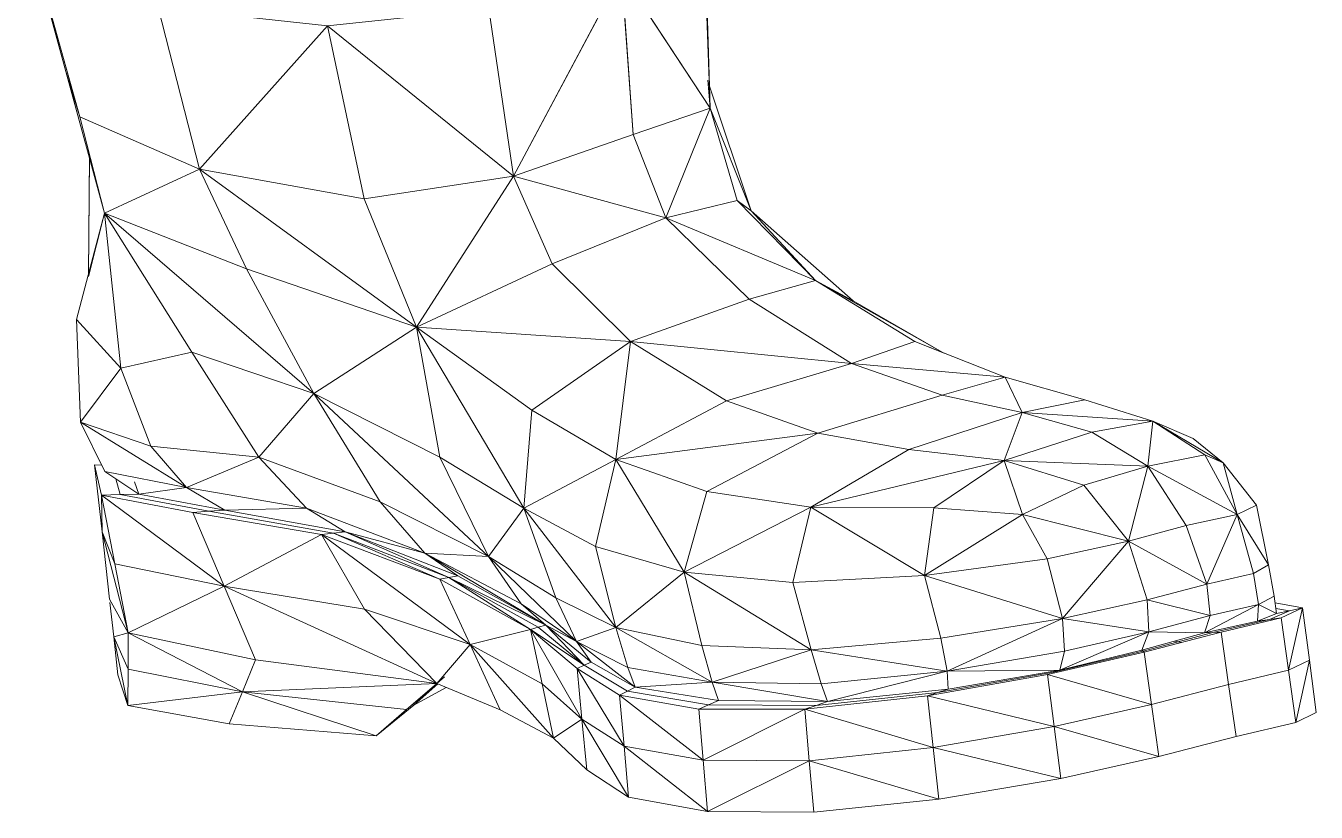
# Model space of a CAD drawing. Header units: centimetres. Extents: x -11896 to 2794, y -437 to 1921.
# Drawn here: x -11004.67 to -10980.66, y 406.64 to 421.27 of the extents above; entities that cross this region are included whole.
import ezdxf

# ---------------------------------------------------------------- set-up
doc = ezdxf.new("R2010")
doc.units = ezdxf.units.CM
doc.layers.add('A-GENM', color=7, linetype='Continuous', lineweight=9)

# ---------------------------------------------------------------- blocks, each defined once
blk = doc.blocks.new('EQ-01-002 - EQ-01-002_dwg_Group_9-1527182-Sección 2-1')
at = {"layer": 'A-GENM'}
for p, q in [((-10992.062, 423.689), (-10991.943, 419.739)), ((-10992.062, 423.689), (-10991.943, 419.739)), ((-11003.929, 420.42), (-11004.675, 423.161)), ((-11003.672, 419.576), (-11004.675, 423.161)), ((-10992.051, 422.969), (-10991.943, 419.739)), ((-11004.438, 422.332), (-11003.672, 419.576)), ((-10993.587, 422.252), (-10995.602, 418.477)), ((-10993.587, 422.252), (-10993.373, 419.248)), ((-10993.587, 422.252), (-10991.943, 419.739)), ((-10991.943, 419.739), (-10993.587, 422.252)), ((-11002.212, 421.612), (-11001.444, 418.603)), ((-10996.056, 421.586), (-10995.602, 418.477)), ((-10999.063, 421.273), (-11001.444, 418.603)), ((-10999.063, 421.273), (-10998.377, 418.053)), ((-10999.063, 421.273), (-10995.602, 418.477)), ((-11003.208, 417.787), (-11003.929, 420.42)), ((-11003.929, 420.42), (-11003.672, 419.576)), ((-11003.929, 420.42), (-11003.208, 417.787)), ((-10991.986, 420.259), (-10991.943, 419.739)), ((-10991.18, 417.831), (-10991.956, 420.171)), ((-10991.18, 417.831), (-10991.956, 420.171)), ((-10991.18, 417.831), (-10991.956, 420.171)), ((-10993.373, 419.248), (-10991.943, 419.739)), ((-10993.373, 419.248), (-10991.943, 419.739)), ((-10991.943, 419.739), (-10993.373, 419.248)), ((-10992.763, 417.699), (-10991.943, 419.739)), ((-10991.943, 419.739), (-10992.763, 417.699)), ((-10992.763, 417.699), (-10991.943, 419.739)), ((-10991.18, 417.831), (-10991.943, 419.739)), ((-10991.943, 419.739), (-10991.437, 418.02)), ((-10991.943, 419.739), (-10991.437, 418.02)), ((-11003.208, 417.787), (-11003.672, 419.576)), ((-11003.672, 419.576), (-11001.444, 418.603)), ((-10993.373, 419.248), (-10995.602, 418.477)), ((-10992.763, 417.699), (-10993.373, 419.248)), ((-10993.373, 419.248), (-10992.763, 417.699)), ((-11003.208, 417.787), (-11001.444, 418.603)), ((-10997.406, 415.662), (-11001.444, 418.603)), ((-11000.571, 416.749), (-11001.444, 418.603)), ((-10998.377, 418.053), (-11001.444, 418.603)), ((-11000.571, 416.749), (-11001.444, 418.603)), ((-10998.377, 418.053), (-10995.602, 418.477)), ((-10998.377, 418.053), (-10995.602, 418.477)), ((-10997.406, 415.662), (-10995.602, 418.477)), ((-10995.602, 418.477), (-10997.406, 415.662)), ((-10994.879, 416.846), (-10995.602, 418.477)), ((-10992.763, 417.699), (-10995.602, 418.477)), ((-10997.406, 415.662), (-10998.377, 418.053)), ((-10992.763, 417.699), (-10991.437, 418.02)), ((-10991.18, 417.831), (-10991.437, 418.02)), ((-10989.978, 416.535), (-10991.437, 418.02)), ((-10991.437, 418.02), (-10991.18, 417.831)), ((-10991.18, 417.831), (-10991.437, 418.02)), ((-10991.18, 417.831), (-10989.278, 416.155)), ((-10991.18, 417.831), (-10989.978, 416.535)), ((-11003.208, 417.787), (-11001.583, 415.202)), ((-11003.208, 417.787), (-11000.571, 416.749)), ((-11003.208, 417.787), (-10999.316, 414.433)), ((-11001.583, 415.202), (-11003.208, 417.787)), ((-11003.208, 417.787), (-11001.583, 415.202)), ((-10994.879, 416.846), (-10992.763, 417.699)), ((-10991.217, 416.186), (-10992.763, 417.699)), ((-10992.763, 417.699), (-10989.978, 416.535)), ((-10997.406, 415.662), (-10994.879, 416.846)), ((-10994.879, 416.846), (-10997.406, 415.662)), ((-10993.421, 415.4), (-10994.879, 416.846)), ((-10997.406, 415.662), (-11000.571, 416.749)), ((-11000.571, 416.749), (-10999.316, 414.433)), ((-10997.406, 415.662), (-11000.571, 416.749)), ((-10997.406, 415.662), (-11000.571, 416.749)), ((-10991.217, 416.186), (-10989.978, 416.535)), ((-10987.622, 415.199), (-10989.978, 416.535)), ((-10989.278, 416.155), (-10989.978, 416.535)), ((-10988.129, 415.401), (-10989.978, 416.535)), ((-10989.278, 416.155), (-10989.978, 416.535)), ((-10989.978, 416.535), (-10987.622, 415.199)), ((-10993.421, 415.4), (-10991.217, 416.186)), ((-10989.311, 414.991), (-10991.217, 416.186)), ((-10987.62, 415.199), (-10989.278, 416.155)), ((-10987.62, 415.199), (-10989.278, 416.155)), ((-10987.62, 415.199), (-10989.278, 416.155)), ((-10997.406, 415.662), (-10999.316, 414.433)), ((-10996.969, 413.247), (-10997.406, 415.662)), ((-10995.405, 412.295), (-10997.406, 415.662)), ((-10997.406, 415.662), (-10995.261, 414.122)), ((-10997.406, 415.662), (-10993.421, 415.4)), ((-11001.583, 415.202), (-11000.341, 413.245)), ((-10999.316, 414.433), (-11001.583, 415.202)), ((-11001.583, 415.202), (-11000.341, 413.245)), ((-10995.261, 414.122), (-10993.421, 415.4)), ((-10993.696, 413.201), (-10993.421, 415.4)), ((-10991.637, 414.297), (-10993.421, 415.4)), ((-10989.311, 414.991), (-10993.421, 415.4)), ((-10991.637, 414.297), (-10993.421, 415.4)), ((-10993.421, 415.4), (-10989.311, 414.991)), ((-10989.311, 414.991), (-10993.421, 415.4)), ((-10989.311, 414.991), (-10988.129, 415.401)), ((-10987.586, 415.179), (-10988.129, 415.401)), ((-10986.45, 414.733), (-10988.129, 415.401)), ((-10986.45, 414.733), (-10988.129, 415.401)), ((-10991.637, 414.297), (-10989.311, 414.991)), ((-10989.311, 414.991), (-10987.623, 414.397)), ((-10989.311, 414.991), (-10986.45, 414.733)), ((-10987.623, 414.397), (-10986.45, 414.733)), ((-10986.45, 414.733), (-10984.967, 414.311)), ((-10986.137, 414.078), (-10986.45, 414.733)), ((-10984.967, 414.311), (-10986.45, 414.733)), ((-10999.316, 414.433), (-11000.341, 413.245)), ((-11000.341, 413.245), (-10999.316, 414.433)), ((-10996.064, 411.399), (-10999.316, 414.433)), ((-10996.969, 413.247), (-10999.316, 414.433)), ((-10999.316, 414.433), (-10998.078, 412.417)), ((-10999.316, 414.433), (-10996.969, 413.247)), ((-10993.696, 413.201), (-10991.637, 414.297)), ((-10991.637, 414.297), (-10993.696, 413.201)), ((-10991.637, 414.297), (-10989.938, 413.695)), ((-10989.938, 413.695), (-10991.637, 414.297)), ((-10989.938, 413.695), (-10987.623, 414.397)), ((-10987.623, 414.397), (-10986.137, 414.078)), ((-10986.137, 414.078), (-10984.967, 414.311)), ((-10995.405, 412.295), (-10995.261, 414.122)), ((-10995.261, 414.122), (-10993.696, 413.201)), ((-10988.242, 413.391), (-10986.137, 414.078)), ((-10988.242, 413.391), (-10986.137, 414.078)), ((-10993.696, 413.201), (-10989.938, 413.695)), ((-10989.938, 413.695), (-10992.003, 412.606)), ((-10989.938, 413.695), (-10988.242, 413.391)), ((-10989.938, 413.695), (-10988.242, 413.391)), ((-10998.078, 412.417), (-11000.341, 413.245)), ((-10996.064, 411.399), (-10996.969, 413.247)), ((-10996.969, 413.247), (-10995.405, 412.295)), ((-10988.242, 413.391), (-10990.069, 412.315)), ((-10990.069, 412.315), (-10988.242, 413.391)), ((-10995.405, 412.295), (-10993.696, 413.201)), ((-10993.696, 413.201), (-10994.074, 411.581)), ((-10994.074, 411.581), (-10993.696, 413.201)), ((-10993.696, 413.201), (-10992.003, 412.606)), ((-10993.696, 413.201), (-10992.425, 411.107)), ((-10993.696, 413.201), (-10992.003, 412.606)), ((-10992.003, 412.606), (-10992.425, 411.107)), ((-10992.003, 412.606), (-10990.069, 412.315)), ((-10996.064, 411.399), (-10998.078, 412.417)), ((-10996.064, 411.399), (-10995.405, 412.295)), ((-10995.405, 412.295), (-10994.81, 410.625)), ((-10995.405, 412.295), (-10994.074, 411.581)), ((-10995.405, 412.295), (-10993.693, 410.079)), ((-10990.069, 412.315), (-10992.425, 411.107)), ((-10990.069, 412.315), (-10990.402, 410.915)), ((-10990.069, 412.315), (-10990.402, 410.915)), ((-10994.074, 411.581), (-10993.693, 410.079)), ((-10994.074, 411.581), (-10992.425, 411.107)), ((-10992.425, 411.107), (-10994.074, 411.581)), ((-10996.064, 411.399), (-10994.81, 410.625)), ((-10993.693, 410.079), (-10992.425, 411.107)), ((-10992.425, 411.107), (-10993.693, 410.079)), ((-10990.402, 410.915), (-10992.425, 411.107)), ((-10992.425, 411.107), (-10990.063, 409.662)), ((-10992.425, 411.107), (-10992.095, 409.743)), ((-10992.425, 411.107), (-10990.402, 410.915)), ((-10990.402, 410.915), (-10990.063, 409.662)), ((-10990.402, 410.915), (-10990.063, 409.662)), ((-10994.81, 410.625), (-10993.693, 410.079)), ((-10993.693, 410.079), (-10994.81, 410.625)), ((-10993.693, 410.079), (-10992.095, 409.743)), ((-10990.063, 409.662), (-10992.095, 409.743)), ((-10990.063, 409.662), (-10992.095, 409.743)), ((-10990.063, 409.662), (-10992.095, 409.743))]:
    blk.add_line(p, q, dxfattribs=at)
at = {"layer": 'A-GENM', "color": 49, "true_color": 0x4c4226}
for p, q in [((-11003.51, 416.649), (-11003.488, 418.851)), ((-11003.51, 416.649), (-11003.488, 418.81)), ((-11003.488, 418.81), (-11003.51, 416.649)), ((-11003.732, 415.807), (-11003.208, 417.787)), ((-11003.208, 417.787), (-11003.732, 415.807)), ((-11003.208, 417.787), (-11003.51, 416.608)), ((-11001.583, 415.202), (-11003.208, 417.787)), ((-11002.904, 414.901), (-11003.208, 417.787)), ((-11003.655, 413.895), (-11003.732, 415.807)), ((-11002.904, 414.901), (-11003.732, 415.807)), ((-11003.655, 413.895), (-11003.732, 415.807)), ((-11001.583, 415.202), (-11002.904, 414.901)), ((-11000.341, 413.245), (-11001.583, 415.202)), ((-11003.655, 413.895), (-11002.904, 414.901)), ((-11002.347, 413.449), (-11002.904, 414.901)), ((-11002.347, 413.449), (-11002.904, 414.901)), ((-10986.137, 414.078), (-10984.967, 414.311)), ((-10983.704, 413.915), (-10984.967, 414.311)), ((-10988.242, 413.391), (-10986.137, 414.078)), ((-10986.47, 413.181), (-10986.137, 414.078)), ((-10984.839, 413.71), (-10986.137, 414.078)), ((-10986.137, 414.078), (-10983.704, 413.915)), ((-11003.207, 412.978), (-11003.655, 413.895)), ((-11003.655, 413.895), (-11001.686, 412.682)), ((-11003.655, 413.895), (-11002.347, 413.449)), ((-11003.655, 413.895), (-11002.347, 413.449)), ((-11002.347, 413.449), (-11003.655, 413.895)), ((-10984.839, 413.71), (-10983.704, 413.915)), ((-10983.797, 413.08), (-10983.704, 413.915)), ((-10982.953, 413.596), (-10983.704, 413.915)), ((-10982.394, 413.143), (-10983.704, 413.915)), ((-10982.735, 413.288), (-10983.704, 413.915)), ((-10982.953, 413.596), (-10983.704, 413.915)), ((-10982.953, 413.596), (-10983.704, 413.915)), ((-10986.47, 413.181), (-10984.839, 413.71)), ((-10983.797, 413.08), (-10984.839, 413.71)), ((-10982.394, 413.143), (-10982.953, 413.596)), ((-11001.686, 412.682), (-11002.347, 413.449)), ((-11002.347, 413.449), (-11000.341, 413.245)), ((-11002.347, 413.449), (-11001.686, 412.682)), ((-11001.686, 412.682), (-11002.347, 413.449)), ((-11001.686, 412.682), (-11000.341, 413.245)), ((-11000.341, 413.245), (-10998.078, 412.417)), ((-11000.341, 413.245), (-10999.449, 412.298)), ((-10990.069, 412.315), (-10988.242, 413.391)), ((-10986.47, 413.181), (-10988.242, 413.391)), ((-10986.47, 413.181), (-10988.242, 413.391)), ((-10988.242, 413.391), (-10986.47, 413.181)), ((-10983.797, 413.08), (-10982.735, 413.288)), ((-10982.394, 413.143), (-10982.735, 413.288)), ((-10982.135, 412.176), (-10982.735, 413.288)), ((-11003.395, 413.104), (-11003.256, 411.855)), ((-11003.266, 413.099), (-11003.395, 413.104)), ((-11003.395, 413.104), (-11003.269, 412.538)), ((-11003.395, 413.104), (-11003.256, 411.855)), ((-10986.47, 413.181), (-10990.069, 412.315)), ((-10986.47, 413.181), (-10987.78, 412.301)), ((-10986.47, 413.181), (-10984.985, 412.725)), ((-10986.47, 413.181), (-10986.129, 412.178)), ((-10986.47, 413.181), (-10983.797, 413.08)), ((-10984.985, 412.725), (-10983.797, 413.08)), ((-10984.985, 412.725), (-10983.797, 413.08)), ((-10983.797, 413.08), (-10984.153, 411.68)), ((-10983.797, 413.08), (-10982.135, 412.176)), ((-10983.797, 413.08), (-10983.083, 411.974)), ((-10981.775, 412.35), (-10982.394, 413.143)), ((-10982.394, 413.143), (-10982.135, 412.176)), ((-10982.135, 412.176), (-10982.394, 413.143)), ((-11003.207, 412.978), (-11002.573, 412.559)), ((-11003.207, 412.978), (-11001.686, 412.682)), ((-11002.573, 412.559), (-11003.207, 412.978)), ((-11003.002, 412.843), (-11002.921, 412.548)), ((-11002.573, 412.559), (-11002.65, 412.788)), ((-11003.269, 412.538), (-11002.921, 412.548)), ((-11003.269, 412.538), (-11000.984, 410.846)), ((-11003.269, 412.538), (-11003.019, 411.258)), ((-11003.269, 412.538), (-11001.565, 412.217)), ((-11003.269, 412.538), (-11003.256, 411.855)), ((-11003.269, 412.538), (-11000.984, 410.846)), ((-11003.269, 412.538), (-11003.019, 411.258)), ((-11002.573, 412.559), (-11002.921, 412.548)), ((-11002.921, 412.548), (-11001.269, 412.238)), ((-11001.686, 412.682), (-11002.573, 412.559)), ((-11000.973, 412.258), (-11002.573, 412.559)), ((-11001.686, 412.682), (-11000.973, 412.258)), ((-11001.686, 412.682), (-10999.449, 412.298)), ((-10984.985, 412.725), (-10986.129, 412.178)), ((-10984.985, 412.725), (-10984.153, 411.68)), ((-11000.973, 412.258), (-10999.449, 412.298)), ((-10999.449, 412.298), (-10997.252, 411.462)), ((-10999.449, 412.298), (-10998.732, 411.858)), ((-10996.064, 411.399), (-10998.078, 412.417)), ((-10998.078, 412.417), (-10997.252, 411.462)), ((-10997.252, 411.462), (-10998.078, 412.417)), ((-10998.078, 412.417), (-10997.252, 411.462)), ((-10990.069, 412.315), (-10990.402, 410.915)), ((-10987.78, 412.301), (-10990.069, 412.315)), ((-10990.069, 412.315), (-10987.951, 411.046)), ((-10990.069, 412.315), (-10987.78, 412.301)), ((-10987.951, 411.046), (-10990.069, 412.315)), ((-10987.78, 412.301), (-10987.951, 411.046)), ((-10987.78, 412.301), (-10987.951, 411.046)), ((-10987.78, 412.301), (-10986.129, 412.178)), ((-10987.78, 412.301), (-10986.129, 412.178)), ((-10981.775, 412.35), (-10982.135, 412.176)), ((-10981.55, 411.241), (-10981.775, 412.35)), ((-11001.565, 412.217), (-11001.269, 412.238)), ((-11001.269, 412.238), (-11001.565, 412.217)), ((-11000.984, 410.846), (-11001.565, 412.217)), ((-11001.565, 412.217), (-10999.17, 411.808)), ((-10999.17, 411.808), (-11001.565, 412.217)), ((-11000.984, 410.846), (-11001.565, 412.217)), ((-11000.973, 412.258), (-11001.269, 412.238)), ((-11001.269, 412.238), (-10998.951, 411.833)), ((-11000.973, 412.258), (-10998.732, 411.858)), ((-10986.129, 412.178), (-10987.951, 411.046)), ((-10986.129, 412.178), (-10985.668, 411.351)), ((-10986.129, 412.178), (-10984.153, 411.68)), ((-10986.129, 412.178), (-10984.153, 411.68)), ((-10982.135, 412.176), (-10983.083, 411.974)), ((-10982.695, 410.883), (-10982.135, 412.176)), ((-10981.55, 411.241), (-10982.135, 412.176)), ((-10981.827, 411.081), (-10982.135, 412.176)), ((-10981.55, 411.241), (-10982.135, 412.176)), ((-10982.135, 412.176), (-10981.827, 411.081)), ((-10982.135, 412.176), (-10981.55, 411.241)), ((-11003.117, 410.605), (-11003.256, 411.855)), ((-11002.77, 409.979), (-11003.256, 411.855)), ((-11003.019, 411.258), (-11003.256, 411.855)), ((-11003.256, 411.855), (-11003.117, 410.605)), ((-11000.984, 410.846), (-10999.17, 411.808)), ((-10999.17, 411.808), (-10998.951, 411.833)), ((-10999.17, 411.808), (-10998.951, 411.833)), ((-10998.372, 410.415), (-10999.17, 411.808)), ((-10996.97, 410.978), (-10999.17, 411.808)), ((-10999.17, 411.808), (-10996.408, 409.76)), ((-10998.951, 411.833), (-10998.732, 411.858)), ((-10996.802, 411.007), (-10998.951, 411.833)), ((-10996.97, 410.978), (-10998.951, 411.833)), ((-10997.252, 411.462), (-10998.732, 411.858)), ((-10996.634, 411.037), (-10998.732, 411.858)), ((-10996.802, 411.007), (-10998.732, 411.858)), ((-10983.083, 411.974), (-10984.153, 411.68)), ((-10982.695, 410.883), (-10983.083, 411.974)), ((-10982.695, 410.883), (-10983.083, 411.974)), ((-10985.668, 411.351), (-10984.153, 411.68)), ((-10984.153, 411.68), (-10985.668, 411.351)), ((-10985.382, 410.241), (-10984.153, 411.68)), ((-10982.695, 410.883), (-10984.153, 411.68)), ((-10983.806, 410.589), (-10984.153, 411.68)), ((-10995.458, 410.518), (-10997.252, 411.462)), ((-10996.064, 411.399), (-10997.252, 411.462)), ((-10995.001, 410.121), (-10997.252, 411.462)), ((-10997.252, 411.462), (-10996.634, 411.037)), ((-10997.252, 411.462), (-10996.064, 411.399)), ((-10997.252, 411.462), (-10996.064, 411.399)), ((-10996.064, 411.399), (-10994.81, 410.625)), ((-10995.458, 410.518), (-10996.064, 411.399)), ((-10996.064, 411.399), (-10994.428, 409.814)), ((-10987.951, 411.046), (-10985.668, 411.351)), ((-10985.382, 410.241), (-10985.668, 411.351)), ((-10985.668, 411.351), (-10985.382, 410.241)), ((-10985.668, 411.351), (-10985.382, 410.241)), ((-11002.77, 409.979), (-11003.019, 411.258)), ((-11000.984, 410.846), (-11003.019, 411.258)), ((-10981.827, 411.081), (-10982.695, 410.883)), ((-10981.827, 411.081), (-10982.695, 410.883)), ((-10981.55, 411.241), (-10981.827, 411.081)), ((-10981.736, 410.506), (-10981.827, 411.081)), ((-10981.736, 410.506), (-10981.827, 411.081)), ((-10981.827, 411.081), (-10981.736, 410.506)), ((-10981.445, 410.657), (-10981.55, 411.241)), ((-11002.77, 409.979), (-11000.984, 410.846)), ((-11000.984, 410.846), (-11002.77, 409.979)), ((-11000.984, 410.846), (-10998.372, 410.415)), ((-11000.984, 410.846), (-10997.024, 409.034)), ((-11000.984, 410.846), (-11000.402, 409.475)), ((-11000.402, 409.475), (-11000.984, 410.846)), ((-10996.802, 411.007), (-10996.97, 410.978)), ((-10995.281, 410.041), (-10996.97, 410.978)), ((-10996.97, 410.978), (-10996.408, 409.76)), ((-10996.634, 411.037), (-10996.802, 411.007)), ((-10995.001, 410.121), (-10996.802, 411.007)), ((-10995.281, 410.041), (-10996.802, 411.007)), ((-10995.141, 410.081), (-10996.802, 411.007)), ((-10995.001, 410.121), (-10996.634, 411.037)), ((-10990.402, 410.915), (-10987.951, 411.046)), ((-10990.063, 409.662), (-10990.402, 410.915)), ((-10987.647, 409.88), (-10987.951, 411.046)), ((-10985.382, 410.241), (-10987.951, 411.046)), ((-10985.382, 410.241), (-10987.951, 411.046)), ((-10982.695, 410.883), (-10983.806, 410.589)), ((-10982.635, 410.301), (-10982.695, 410.883)), ((-10982.695, 410.883), (-10982.635, 410.301)), ((-11003.117, 410.605), (-11002.77, 409.979)), ((-11002.77, 409.979), (-11003.117, 410.605)), ((-10993.693, 410.079), (-10994.81, 410.625)), ((-10994.428, 409.814), (-10994.81, 410.625)), ((-10981.445, 410.657), (-10981.736, 410.506)), ((-10981.401, 410.335), (-10981.445, 410.657)), ((-11003.039, 409.901), (-11003.11, 410.543)), ((-11003.11, 410.543), (-11003.039, 409.901)), ((-10998.372, 410.415), (-10997.024, 409.034)), ((-10998.372, 410.415), (-10996.408, 409.76)), ((-10995.458, 410.518), (-10994.428, 409.814)), ((-10995.458, 410.518), (-10995.001, 410.121)), ((-10985.382, 410.241), (-10983.806, 410.589)), ((-10982.635, 410.301), (-10983.806, 410.589)), ((-10983.776, 409.996), (-10983.806, 410.589)), ((-10983.776, 409.996), (-10983.806, 410.589)), ((-10982.739, 409.974), (-10981.736, 410.506)), ((-10981.736, 410.506), (-10982.635, 410.301)), ((-10981.755, 410.191), (-10981.736, 410.506)), ((-10981.401, 410.335), (-10981.736, 410.506)), ((-10981.401, 410.335), (-10981.736, 410.506)), ((-10981.158, 410.387), (-10981.534, 410.222)), ((-10981.429, 410.536), (-10980.915, 410.439)), ((-10981.158, 410.387), (-10981.414, 410.429)), ((-10981.401, 410.335), (-10981.158, 410.387)), ((-10980.915, 410.439), (-10981.314, 410.253)), ((-10980.915, 410.439), (-10981.177, 409.282)), ((-10981.158, 410.387), (-10980.915, 410.439)), ((-10980.915, 410.439), (-10980.789, 409.467)), ((-10995.001, 410.121), (-10995.141, 410.081)), ((-10994.428, 409.814), (-10995.001, 410.121)), ((-10995.001, 410.121), (-10994.155, 409.432)), ((-10995.001, 410.121), (-10994.286, 409.373)), ((-10987.647, 409.88), (-10985.382, 410.241)), ((-10987.532, 409.265), (-10985.382, 410.241)), ((-10985.382, 410.241), (-10987.532, 409.265)), ((-10987.532, 409.265), (-10985.382, 410.241)), ((-10985.346, 409.636), (-10985.382, 410.241)), ((-10985.382, 410.241), (-10983.776, 409.996)), ((-10982.635, 410.301), (-10983.776, 409.996)), ((-10982.739, 409.974), (-10982.635, 410.301)), ((-10982.739, 409.974), (-10982.635, 410.301)), ((-10981.755, 410.191), (-10982.739, 409.974)), ((-10982.586, 409.982), (-10981.534, 410.222)), ((-10982.433, 409.989), (-10981.314, 410.253)), ((-10982.433, 409.989), (-10981.314, 410.253)), ((-10981.401, 410.335), (-10981.755, 410.191)), ((-10981.755, 410.191), (-10981.534, 410.222)), ((-10981.534, 410.222), (-10981.314, 410.253)), ((-10981.534, 410.222), (-10981.314, 410.253)), ((-10981.314, 410.253), (-10981.177, 409.282)), ((-11003.039, 409.901), (-11002.77, 409.979)), ((-11003.039, 409.901), (-11002.961, 409.197)), ((-11003.039, 409.901), (-11002.772, 409.302)), ((-11003.039, 409.901), (-11002.774, 408.625)), ((-11003.039, 409.901), (-11002.961, 409.197)), ((-11002.772, 409.302), (-11002.77, 409.979)), ((-11002.77, 409.979), (-11000.402, 409.475)), ((-11002.77, 409.979), (-11000.645, 408.88)), ((-10995.281, 410.041), (-10996.408, 409.76)), ((-10995.281, 410.041), (-10995.141, 410.081)), ((-10995.068, 409.029), (-10995.281, 410.041)), ((-10995.281, 410.041), (-10994.326, 408.37)), ((-10995.281, 410.041), (-10994.417, 409.315)), ((-10995.281, 410.041), (-10994.286, 409.373)), ((-10994.417, 409.315), (-10995.281, 410.041)), ((-10994.286, 409.373), (-10995.141, 410.081)), ((-10993.693, 410.079), (-10994.428, 409.814)), ((-10993.693, 410.079), (-10992.095, 409.743)), ((-10993.474, 409.333), (-10993.693, 410.079)), ((-10993.693, 410.079), (-10991.904, 409.059)), ((-10993.474, 409.333), (-10993.693, 410.079)), ((-10993.693, 410.079), (-10991.904, 409.059)), ((-10993.693, 410.079), (-10993.474, 409.333)), ((-10990.063, 409.662), (-10987.647, 409.88)), ((-10987.532, 409.265), (-10987.647, 409.88)), ((-10985.435, 409.284), (-10983.776, 409.996)), ((-10985.346, 409.636), (-10983.776, 409.996)), ((-10983.776, 409.996), (-10983.905, 409.653)), ((-10982.739, 409.974), (-10983.905, 409.653)), ((-10983.884, 409.635), (-10982.586, 409.982)), ((-10983.864, 409.617), (-10982.433, 409.989)), ((-10982.739, 409.974), (-10983.776, 409.996)), ((-10982.739, 409.974), (-10982.586, 409.982)), ((-10982.586, 409.982), (-10982.433, 409.989)), ((-10982.433, 409.989), (-10982.293, 409.018)), ((-10982.293, 409.018), (-10982.433, 409.989)), ((-10997.024, 409.034), (-10996.408, 409.76)), ((-10995.068, 409.029), (-10996.408, 409.76)), ((-10994.855, 408.017), (-10996.408, 409.76)), ((-10995.846, 408.542), (-10996.408, 409.76)), ((-10993.474, 409.333), (-10994.428, 409.814)), ((-10993.336, 408.966), (-10994.428, 409.814)), ((-10994.428, 409.814), (-10994.155, 409.432)), ((-10992.095, 409.743), (-10990.063, 409.662)), ((-10991.904, 409.059), (-10992.095, 409.743)), ((-10991.904, 409.059), (-10990.063, 409.662)), ((-10991.904, 409.059), (-10990.063, 409.662)), ((-10989.873, 409.026), (-10990.063, 409.662)), ((-10990.063, 409.662), (-10987.532, 409.265)), ((-10990.063, 409.662), (-10989.873, 409.026)), ((-10985.435, 409.284), (-10983.905, 409.653)), ((-10983.905, 409.653), (-10983.884, 409.635)), ((-10983.167, 409.798), (-10983.298, 409.82)), ((-10983.298, 409.82), (-10983.167, 409.798)), ((-10983.167, 409.798), (-10983.298, 409.82)), ((-11000.402, 409.475), (-11000.645, 408.88)), ((-10997.024, 409.034), (-11000.402, 409.475)), ((-10997.024, 409.034), (-11000.402, 409.475)), ((-11000.402, 409.475), (-10997.024, 409.034)), ((-10994.155, 409.432), (-10994.286, 409.373)), ((-10993.336, 408.966), (-10994.155, 409.432)), ((-10987.532, 409.265), (-10985.346, 409.636)), ((-10987.532, 409.265), (-10985.346, 409.636)), ((-10985.346, 409.636), (-10987.532, 409.265)), ((-10985.665, 409.201), (-10983.864, 409.617)), ((-10983.864, 409.617), (-10985.665, 409.201)), ((-10985.55, 409.243), (-10983.884, 409.635)), ((-10985.346, 409.636), (-10985.435, 409.284)), ((-10983.884, 409.635), (-10983.864, 409.617)), ((-10983.864, 409.617), (-10983.727, 408.646)), ((-10981.177, 409.282), (-10980.789, 409.467)), ((-10981.04, 408.31), (-10980.789, 409.467)), ((-10980.663, 408.496), (-10980.789, 409.467)), ((-10980.789, 409.467), (-10980.663, 408.496)), ((-11002.774, 408.625), (-11002.961, 409.197)), ((-11002.772, 409.302), (-11002.774, 408.625)), ((-11002.772, 409.302), (-11000.645, 408.88)), ((-10994.417, 409.315), (-10994.286, 409.373)), ((-10994.326, 408.37), (-10994.417, 409.315)), ((-10994.417, 409.315), (-10993.626, 408.815)), ((-10994.417, 409.315), (-10993.541, 407.867)), ((-10994.417, 409.315), (-10993.626, 408.815)), ((-10993.481, 408.89), (-10994.286, 409.373)), ((-10993.474, 409.333), (-10991.904, 409.059)), ((-10993.474, 409.333), (-10993.336, 408.966)), ((-10991.904, 409.059), (-10993.474, 409.333)), ((-10993.474, 409.333), (-10991.904, 409.059)), ((-10989.873, 409.026), (-10987.532, 409.265)), ((-10989.757, 408.698), (-10987.532, 409.265)), ((-10987.895, 408.807), (-10985.665, 409.201)), ((-10985.665, 409.201), (-10987.895, 408.807)), ((-10985.665, 409.201), (-10987.895, 408.807)), ((-10987.704, 408.867), (-10985.55, 409.243)), ((-10987.532, 409.265), (-10985.435, 409.284)), ((-10987.532, 409.265), (-10987.513, 408.927)), ((-10987.513, 408.927), (-10985.435, 409.284)), ((-10985.665, 409.201), (-10983.727, 408.646)), ((-10985.665, 409.201), (-10985.538, 408.233)), ((-10985.538, 408.233), (-10985.665, 409.201)), ((-10985.435, 409.284), (-10985.55, 409.243)), ((-10982.293, 409.018), (-10981.177, 409.282)), ((-10981.04, 408.31), (-10981.177, 409.282)), ((-10997.024, 409.034), (-11000.645, 408.88)), ((-10997.024, 409.034), (-10997.589, 408.548)), ((-10997.589, 408.548), (-10997.012, 409.029)), ((-10997.456, 408.632), (-10997.008, 409.027)), ((-10997.008, 409.027), (-10997.456, 408.632)), ((-10997.456, 408.632), (-10996.85, 408.961)), ((-10997.456, 408.632), (-10996.85, 408.961)), ((-10996.85, 408.961), (-10997.456, 408.632)), ((-10997.024, 409.034), (-10996.881, 409.155)), ((-10997.024, 409.034), (-10995.846, 408.542)), ((-10995.068, 409.029), (-10994.326, 408.37)), ((-10995.068, 409.029), (-10994.855, 408.017)), ((-10993.336, 408.966), (-10993.481, 408.89)), ((-10991.904, 409.059), (-10993.336, 408.966)), ((-10993.336, 408.966), (-10991.784, 408.716)), ((-10991.904, 409.059), (-10991.784, 408.716)), ((-10991.904, 409.059), (-10989.873, 409.026)), ((-10991.904, 409.059), (-10989.757, 408.698)), ((-10989.873, 409.026), (-10989.757, 408.698)), ((-10989.757, 408.698), (-10987.513, 408.927)), ((-10987.513, 408.927), (-10987.704, 408.867)), ((-10983.727, 408.646), (-10982.293, 409.018)), ((-10982.153, 408.046), (-10982.293, 409.018)), ((-10982.153, 408.046), (-10982.293, 409.018)), ((-11002.774, 408.625), (-11000.645, 408.88)), ((-11000.889, 408.285), (-11000.645, 408.88)), ((-10998.153, 408.062), (-11000.645, 408.88)), ((-11000.645, 408.88), (-10997.589, 408.548)), ((-10993.481, 408.89), (-10993.626, 408.815)), ((-10992.153, 408.559), (-10993.626, 408.815)), ((-10993.626, 408.815), (-10993.541, 407.867)), ((-10993.626, 408.815), (-10992.072, 407.607)), ((-10992.153, 408.559), (-10993.626, 408.815)), ((-10993.541, 407.867), (-10993.626, 408.815)), ((-10993.626, 408.815), (-10992.153, 408.559)), ((-10991.968, 408.637), (-10993.481, 408.89)), ((-10991.784, 408.716), (-10991.968, 408.637)), ((-10991.784, 408.716), (-10989.757, 408.698)), ((-10987.895, 408.807), (-10990.181, 408.554)), ((-10987.895, 408.807), (-10990.181, 408.554)), ((-10987.704, 408.867), (-10989.969, 408.626)), ((-10989.757, 408.698), (-10989.969, 408.626)), ((-10987.704, 408.867), (-10987.895, 408.807)), ((-10987.895, 408.807), (-10987.79, 407.844)), ((-10987.895, 408.807), (-10985.538, 408.233)), ((-10987.79, 407.844), (-10987.895, 408.807)), ((-11002.774, 408.625), (-11000.889, 408.285)), ((-10998.153, 408.062), (-10997.456, 408.632)), ((-10998.153, 408.062), (-10997.589, 408.548)), ((-10994.855, 408.017), (-10995.846, 408.542)), ((-10991.968, 408.637), (-10992.153, 408.559)), ((-10990.181, 408.554), (-10992.153, 408.559)), ((-10992.153, 408.559), (-10992.072, 407.607)), ((-10992.153, 408.559), (-10990.181, 408.554)), ((-10990.181, 408.554), (-10992.072, 407.607)), ((-10989.969, 408.626), (-10991.968, 408.637)), ((-10989.969, 408.626), (-10990.181, 408.554)), ((-10990.181, 408.554), (-10990.096, 407.596)), ((-10990.181, 408.554), (-10987.79, 407.844)), ((-10990.181, 408.554), (-10990.096, 407.596)), ((-10983.727, 408.646), (-10985.538, 408.233)), ((-10985.538, 408.233), (-10983.727, 408.646)), ((-10983.589, 407.675), (-10983.727, 408.646)), ((-10980.663, 408.496), (-10981.04, 408.31)), ((-10981.04, 408.31), (-10980.663, 408.496)), ((-10998.153, 408.062), (-11000.889, 408.285)), ((-10994.326, 408.37), (-10994.855, 408.017)), ((-10994.235, 407.425), (-10994.326, 408.37)), ((-10993.457, 406.919), (-10994.326, 408.37)), ((-10994.326, 408.37), (-10993.541, 407.867)), ((-10987.79, 407.844), (-10985.538, 408.233)), ((-10985.412, 407.264), (-10985.538, 408.233)), ((-10983.589, 407.675), (-10985.538, 408.233)), ((-10982.153, 408.046), (-10981.04, 408.31)), ((-10994.235, 407.425), (-10994.855, 408.017)), ((-10983.589, 407.675), (-10982.153, 408.046)), ((-10993.457, 406.919), (-10993.541, 407.867)), ((-10991.992, 406.654), (-10993.541, 407.867)), ((-10993.541, 407.867), (-10992.072, 407.607)), ((-10990.096, 407.596), (-10987.79, 407.844)), ((-10990.096, 407.596), (-10987.79, 407.844)), ((-10990.096, 407.596), (-10987.79, 407.844)), ((-10985.412, 407.264), (-10987.79, 407.844)), ((-10987.685, 406.881), (-10987.79, 407.844)), ((-10991.992, 406.654), (-10992.072, 407.607)), ((-10990.096, 407.596), (-10992.072, 407.607)), ((-10991.992, 406.654), (-10990.096, 407.596)), ((-10987.685, 406.881), (-10990.096, 407.596)), ((-10990.01, 406.639), (-10990.096, 407.596)), ((-10985.412, 407.264), (-10983.589, 407.675)), ((-10994.235, 407.425), (-10993.457, 406.919)), ((-10993.457, 406.919), (-10994.235, 407.425)), ((-10985.412, 407.264), (-10987.685, 406.881)), ((-10993.457, 406.919), (-10991.992, 406.654)), ((-10991.992, 406.654), (-10993.457, 406.919)), ((-10987.685, 406.881), (-10990.01, 406.639)), ((-10990.01, 406.639), (-10991.992, 406.654)), ((-10991.992, 406.654), (-10990.01, 406.639))]:
    blk.add_line(p, q, dxfattribs=at)
at = {"layer": 'A-GENM', "flags": 128}
for points in [[(-10992.051, 422.969), (-10991.943, 419.739), (-10992.062, 423.689), (-10992.272, 429.824)], [(-11003.151, 427.395), (-11004.438, 422.332), (-11003.672, 419.576), (-11004.438, 422.332), (-11002.212, 421.612), (-10999.063, 421.273)], [(-10992.062, 423.689), (-10992.051, 422.969), (-10993.587, 422.252), (-10993.373, 419.248)], [(-10993.587, 422.252), (-10991.943, 419.739), (-10992.051, 422.969)], [(-10995.602, 418.477), (-10993.373, 419.248), (-10993.587, 422.252), (-10996.056, 421.586)], [(-10996.056, 421.586), (-10999.063, 421.273), (-10998.377, 418.053), (-11001.444, 418.603)], [(-10996.056, 421.586), (-10999.063, 421.273), (-10998.377, 418.053)], [(-11001.444, 418.603), (-11003.672, 419.576), (-11003.929, 420.42)], [(-11003.208, 417.787), (-11003.929, 420.42), (-11003.672, 419.576), (-11003.208, 417.787), (-11003.672, 419.576), (-11001.444, 418.603), (-11003.208, 417.787), (-11001.444, 418.603), (-11000.571, 416.749)], [(-10992.763, 417.699), (-10989.978, 416.535), (-10991.437, 418.02), (-10991.943, 419.739)], [(-10993.421, 415.4), (-10994.879, 416.846), (-10992.763, 417.699), (-10994.879, 416.846), (-10995.602, 418.477), (-10992.763, 417.699), (-10995.602, 418.477), (-10993.373, 419.248), (-10992.763, 417.699)], [(-11001.444, 418.603), (-10998.377, 418.053), (-10997.406, 415.662), (-10998.377, 418.053), (-10995.602, 418.477)], [(-10997.406, 415.662), (-10995.602, 418.477), (-10994.879, 416.846)], [(-10991.437, 418.02), (-10989.978, 416.535), (-10991.18, 417.831), (-10989.978, 416.535), (-10989.278, 416.155), (-10991.18, 417.831), (-10989.278, 416.155)], [(-11000.571, 416.749), (-11003.208, 417.787), (-11000.571, 416.749), (-10999.316, 414.433), (-11003.208, 417.787), (-10999.316, 414.433), (-11001.583, 415.202)], [(-10988.129, 415.401), (-10989.311, 414.991), (-10991.217, 416.186), (-10992.763, 417.699), (-10991.217, 416.186), (-10993.421, 415.4)], [(-10992.763, 417.699), (-10989.978, 416.535), (-10991.217, 416.186)], [(-10995.405, 412.295), (-10996.969, 413.247), (-10997.406, 415.662), (-10994.879, 416.846)], [(-10994.879, 416.846), (-10993.421, 415.4), (-10997.406, 415.662), (-10993.421, 415.4), (-10995.261, 414.122)], [(-11000.571, 416.749), (-10999.316, 414.433), (-10997.406, 415.662)], [(-10991.217, 416.186), (-10989.978, 416.535), (-10988.129, 415.401)], [(-10987.622, 415.199), (-10989.978, 416.535), (-10988.129, 415.401)], [(-10993.421, 415.4), (-10991.217, 416.186), (-10989.311, 414.991), (-10988.129, 415.401), (-10986.45, 414.733), (-10989.311, 414.991), (-10986.45, 414.733), (-10987.623, 414.397)], [(-10997.406, 415.662), (-10999.316, 414.433), (-10996.969, 413.247), (-10997.406, 415.662)], [(-10995.261, 414.122), (-10997.406, 415.662), (-10995.261, 414.122), (-10995.405, 412.295)], [(-11000.341, 413.245), (-11001.583, 415.202), (-10999.316, 414.433), (-11000.341, 413.245)], [(-10992.003, 412.606), (-10993.696, 413.201), (-10995.261, 414.122), (-10993.421, 415.4), (-10993.696, 413.201), (-10993.421, 415.4), (-10991.637, 414.297)], [(-10987.623, 414.397), (-10989.311, 414.991), (-10987.623, 414.397), (-10989.938, 413.695)], [(-10986.137, 414.078), (-10987.623, 414.397), (-10986.45, 414.733), (-10986.137, 414.078), (-10986.45, 414.733), (-10984.967, 414.311), (-10986.137, 414.078)], [(-10994.81, 410.625), (-10996.064, 411.399), (-10998.078, 412.417), (-10999.316, 414.433)], [(-10994.81, 410.625), (-10996.064, 411.399), (-10998.078, 412.417), (-10999.316, 414.433)], [(-10993.696, 413.201), (-10991.637, 414.297), (-10989.938, 413.695), (-10993.696, 413.201), (-10989.938, 413.695), (-10992.003, 412.606)], [(-10986.137, 414.078), (-10987.623, 414.397), (-10989.938, 413.695)], [(-10988.242, 413.391), (-10986.137, 414.078), (-10984.967, 414.311)], [(-10995.405, 412.295), (-10995.261, 414.122), (-10993.696, 413.201)], [(-10992.003, 412.606), (-10990.069, 412.315), (-10992.003, 412.606), (-10989.938, 413.695), (-10988.242, 413.391), (-10990.069, 412.315)], [(-10996.969, 413.247), (-10995.405, 412.295), (-10996.064, 411.399), (-10995.405, 412.295), (-10994.81, 410.625)], [(-10993.696, 413.201), (-10994.074, 411.581), (-10995.405, 412.295)], [(-10992.003, 412.606), (-10992.425, 411.107), (-10993.696, 413.201), (-10992.425, 411.107)], [(-10990.402, 410.915), (-10992.425, 411.107), (-10990.069, 412.315), (-10992.425, 411.107), (-10992.003, 412.606)], [(-10992.095, 409.743), (-10993.693, 410.079), (-10994.81, 410.625), (-10995.405, 412.295), (-10993.693, 410.079), (-10995.405, 412.295)], [(-10995.405, 412.295), (-10994.074, 411.581), (-10993.693, 410.079), (-10994.074, 411.581), (-10992.425, 411.107)], [(-10990.063, 409.662), (-10990.402, 410.915), (-10990.069, 412.315)], [(-10992.095, 409.743), (-10993.693, 410.079), (-10992.425, 411.107)], [(-10992.095, 409.743), (-10992.425, 411.107), (-10990.063, 409.662)], [(-10990.063, 409.662), (-10992.425, 411.107), (-10992.095, 409.743)]]:
    blk.add_lwpolyline(points, dxfattribs=at)
for points in [[(-11003.929, 420.42), (-11004.675, 423.161)], [(-10995.602, 418.477), (-10993.587, 422.252)], [(-11001.444, 418.603), (-11002.212, 421.612)], [(-10995.602, 418.477), (-10999.063, 421.273), (-10995.602, 418.477), (-10996.056, 421.586)], [(-11001.444, 418.603), (-10999.063, 421.273)], [(-10991.943, 419.739), (-10991.18, 417.831)], [(-11001.444, 418.603), (-10997.406, 415.662)], [(-10992.763, 417.699), (-10991.437, 418.02)], [(-10995.405, 412.295), (-10997.406, 415.662)], [(-10991.637, 414.297), (-10989.311, 414.991)], [(-10999.316, 414.433), (-10996.064, 411.399)], [(-11000.341, 413.245), (-10998.078, 412.417)], [(-10996.969, 413.247), (-10996.064, 411.399)], [(-10995.405, 412.295), (-10993.696, 413.201)]]:
    blk.add_lwpolyline(points, close=True, dxfattribs=at)
at = {"layer": 'A-GENM', "color": 49, "true_color": 0x4c4226, "flags": 128}
for points in [[(-11002.904, 414.901), (-11003.732, 415.807), (-11002.904, 414.901), (-11003.208, 417.787), (-11003.732, 415.807), (-11003.655, 413.895)], [(-11003.208, 417.787), (-11002.904, 414.901), (-11001.583, 415.202), (-11002.904, 414.901)], [(-11003.207, 412.978), (-11003.655, 413.895), (-11002.904, 414.901)], [(-11002.904, 414.901), (-11003.655, 413.895), (-11001.686, 412.682)], [(-11002.904, 414.901), (-11002.347, 413.449), (-11000.341, 413.245), (-11001.686, 412.682)], [(-10984.839, 413.71), (-10986.47, 413.181), (-10986.137, 414.078), (-10983.704, 413.915), (-10984.967, 414.311), (-10983.704, 413.915), (-10982.394, 413.143), (-10981.775, 412.35), (-10982.135, 412.176)], [(-10986.47, 413.181), (-10986.137, 414.078), (-10984.839, 413.71)], [(-10984.839, 413.71), (-10983.704, 413.915), (-10986.137, 414.078), (-10984.839, 413.71)], [(-10983.797, 413.08), (-10983.704, 413.915), (-10984.839, 413.71), (-10983.797, 413.08)], [(-10982.735, 413.288), (-10983.704, 413.915), (-10983.797, 413.08)], [(-10982.394, 413.143), (-10983.704, 413.915), (-10982.735, 413.288)], [(-10984.839, 413.71), (-10986.47, 413.181), (-10983.797, 413.08), (-10984.839, 413.71)], [(-10982.735, 413.288), (-10982.394, 413.143), (-10982.953, 413.596)], [(-10982.953, 413.596), (-10982.394, 413.143), (-10982.735, 413.288)], [(-11001.686, 412.682), (-11000.341, 413.245), (-11002.347, 413.449)], [(-11001.686, 412.682), (-10999.449, 412.298), (-11000.341, 413.245), (-10999.449, 412.298), (-10997.252, 411.462)], [(-10983.797, 413.08), (-10982.735, 413.288), (-10982.135, 412.176), (-10982.394, 413.143)], [(-10983.083, 411.974), (-10982.135, 412.176), (-10982.735, 413.288), (-10983.797, 413.08)], [(-11002.573, 412.559), (-11002.921, 412.548), (-11003.269, 412.538), (-11003.395, 413.104)], [(-11001.565, 412.217), (-11003.269, 412.538), (-11003.256, 411.855), (-11003.395, 413.104), (-11003.269, 412.538)], [(-10986.47, 413.181), (-10990.069, 412.315), (-10987.78, 412.301)], [(-10987.951, 411.046), (-10990.069, 412.315), (-10986.47, 413.181)], [(-10986.129, 412.178), (-10986.47, 413.181), (-10987.78, 412.301), (-10986.47, 413.181)], [(-10983.797, 413.08), (-10986.47, 413.181), (-10984.985, 412.725), (-10986.129, 412.178), (-10986.47, 413.181), (-10984.985, 412.725)], [(-10983.797, 413.08), (-10983.083, 411.974), (-10984.153, 411.68), (-10983.797, 413.08), (-10984.153, 411.68), (-10984.985, 412.725)], [(-10984.985, 412.725), (-10983.797, 413.08), (-10983.083, 411.974)], [(-10982.394, 413.143), (-10981.775, 412.35), (-10981.55, 411.241), (-10981.827, 411.081)], [(-11000.984, 410.846), (-11001.565, 412.217), (-11003.269, 412.538), (-11002.921, 412.548), (-11001.269, 412.238)], [(-11003.019, 411.258), (-11003.256, 411.855), (-11003.269, 412.538)], [(-11000.984, 410.846), (-11003.269, 412.538), (-11003.019, 411.258), (-11002.77, 409.979), (-11003.256, 411.855), (-11003.019, 411.258)], [(-11001.269, 412.238), (-11002.921, 412.548), (-11002.573, 412.559)], [(-11001.686, 412.682), (-11002.573, 412.559), (-11000.973, 412.258)], [(-11002.573, 412.559), (-11000.973, 412.258), (-11001.269, 412.238)], [(-11000.973, 412.258), (-11001.269, 412.238), (-10998.951, 411.833), (-10998.732, 411.858), (-10999.449, 412.298), (-11001.686, 412.682)], [(-10985.668, 411.351), (-10986.129, 412.178), (-10984.985, 412.725), (-10984.153, 411.68)], [(-11000.973, 412.258), (-10998.732, 411.858), (-10999.449, 412.298), (-10997.252, 411.462)], [(-10986.129, 412.178), (-10987.951, 411.046), (-10987.78, 412.301), (-10986.129, 412.178)], [(-10981.827, 411.081), (-10981.55, 411.241), (-10981.775, 412.35), (-10982.135, 412.176)], [(-11001.565, 412.217), (-11001.269, 412.238), (-10998.951, 411.833), (-10999.17, 411.808)], [(-11001.565, 412.217), (-10999.17, 411.808), (-10998.372, 410.415), (-11000.984, 410.846)], [(-10997.252, 411.462), (-10996.634, 411.037), (-10998.732, 411.858), (-11000.973, 412.258)], [(-10987.532, 409.265), (-10987.647, 409.88), (-10987.951, 411.046), (-10985.668, 411.351), (-10987.951, 411.046), (-10986.129, 412.178)], [(-10984.153, 411.68), (-10986.129, 412.178), (-10985.668, 411.351)], [(-10983.083, 411.974), (-10982.135, 412.176), (-10982.695, 410.883), (-10984.153, 411.68), (-10983.083, 411.974), (-10982.695, 410.883), (-10983.806, 410.589)], [(-10983.806, 410.589), (-10982.695, 410.883), (-10982.135, 412.176), (-10981.827, 411.081), (-10982.695, 410.883)], [(-11003.019, 411.258), (-11002.77, 409.979), (-11003.117, 410.605), (-11003.256, 411.855), (-11002.77, 409.979)], [(-10997.024, 409.034), (-10996.408, 409.76), (-10998.372, 410.415), (-10997.024, 409.034), (-10995.846, 408.542), (-10996.408, 409.76), (-10998.372, 410.415), (-10997.024, 409.034), (-11000.984, 410.846), (-10998.372, 410.415), (-10999.17, 411.808)], [(-10998.951, 411.833), (-10996.802, 411.007), (-10996.97, 410.978), (-10999.17, 411.808)], [(-10999.17, 411.808), (-10996.97, 410.978), (-10996.408, 409.76), (-10999.17, 411.808)], [(-10999.17, 411.808), (-10996.408, 409.76), (-10997.024, 409.034), (-10995.846, 408.542)], [(-10996.634, 411.037), (-10998.732, 411.858), (-10998.951, 411.833)], [(-10998.951, 411.833), (-10996.802, 411.007), (-10996.634, 411.037)], [(-10985.382, 410.241), (-10984.153, 411.68), (-10985.668, 411.351)], [(-10985.382, 410.241), (-10983.806, 410.589), (-10984.153, 411.68), (-10985.382, 410.241)], [(-10983.806, 410.589), (-10984.153, 411.68), (-10982.695, 410.883), (-10982.635, 410.301), (-10983.776, 409.996)], [(-10996.064, 411.399), (-10995.458, 410.518), (-10997.252, 411.462)], [(-10995.458, 410.518), (-10995.001, 410.121), (-10997.252, 411.462), (-10995.458, 410.518)], [(-10995.458, 410.518), (-10995.001, 410.121), (-10996.634, 411.037), (-10997.252, 411.462)], [(-10997.252, 411.462), (-10995.001, 410.121), (-10995.141, 410.081), (-10994.286, 409.373), (-10995.281, 410.041), (-10996.802, 411.007), (-10995.141, 410.081), (-10995.281, 410.041)], [(-10996.064, 411.399), (-10994.428, 409.814), (-10994.81, 410.625)], [(-10995.281, 410.041), (-10995.141, 410.081), (-10994.286, 409.373), (-10995.001, 410.121), (-10994.428, 409.814), (-10995.458, 410.518), (-10996.064, 411.399)], [(-10996.064, 411.399), (-10994.428, 409.814), (-10995.458, 410.518)], [(-10981.55, 411.241), (-10981.445, 410.657), (-10981.736, 410.506)], [(-10981.736, 410.506), (-10981.445, 410.657), (-10981.55, 411.241)], [(-10997.024, 409.034), (-11000.645, 408.88), (-11002.77, 409.979), (-11000.984, 410.846)], [(-10997.024, 409.034), (-11000.984, 410.846), (-11000.402, 409.475)], [(-10985.382, 410.241), (-10987.647, 409.88), (-10987.951, 411.046), (-10985.382, 410.241)], [(-10994.81, 410.625), (-10994.428, 409.814), (-10993.693, 410.079), (-10991.904, 409.059)], [(-10981.401, 410.335), (-10981.755, 410.191), (-10981.534, 410.222), (-10981.158, 410.387), (-10981.401, 410.335), (-10981.445, 410.657)], [(-10981.736, 410.506), (-10981.401, 410.335), (-10981.445, 410.657)], [(-11003.11, 410.543), (-11003.039, 409.901), (-11002.77, 409.979)], [(-10982.635, 410.301), (-10981.736, 410.506), (-10982.739, 409.974), (-10983.776, 409.996)], [(-10983.776, 409.996), (-10982.635, 410.301), (-10981.736, 410.506)], [(-10981.736, 410.506), (-10981.755, 410.191), (-10981.736, 410.506), (-10982.739, 409.974), (-10981.755, 410.191), (-10981.401, 410.335), (-10981.158, 410.387), (-10981.534, 410.222)], [(-10981.314, 410.253), (-10980.915, 410.439), (-10981.429, 410.536)], [(-10981.414, 410.429), (-10981.158, 410.387), (-10980.915, 410.439), (-10981.429, 410.536)], [(-10980.789, 409.467), (-10980.915, 410.439), (-10981.158, 410.387), (-10981.414, 410.429)], [(-10994.428, 409.814), (-10995.001, 410.121), (-10994.155, 409.432), (-10993.336, 408.966), (-10993.481, 408.89), (-10994.286, 409.373), (-10994.155, 409.432), (-10993.336, 408.966)], [(-10987.532, 409.265), (-10990.063, 409.662), (-10987.647, 409.88), (-10985.382, 410.241)], [(-10985.382, 410.241), (-10985.346, 409.636), (-10985.435, 409.284), (-10987.532, 409.265)], [(-10982.635, 410.301), (-10982.739, 409.974), (-10982.586, 409.982), (-10982.433, 409.989), (-10983.864, 409.617)], [(-10981.314, 410.253), (-10981.534, 410.222), (-10982.586, 409.982), (-10982.433, 409.989), (-10983.864, 409.617)], [(-10982.739, 409.974), (-10981.755, 410.191), (-10981.534, 410.222), (-10982.586, 409.982), (-10982.739, 409.974), (-10983.776, 409.996)], [(-10982.153, 408.046), (-10982.293, 409.018), (-10982.433, 409.989), (-10981.314, 410.253)], [(-10981.314, 410.253), (-10981.177, 409.282), (-10982.293, 409.018)], [(-11002.77, 409.979), (-11003.039, 409.901), (-11002.772, 409.302), (-11003.039, 409.901), (-11002.774, 408.625), (-11002.772, 409.302), (-11002.77, 409.979), (-11000.402, 409.475)], [(-10997.456, 408.632), (-10998.153, 408.062), (-11000.889, 408.285), (-11002.774, 408.625), (-11003.039, 409.901), (-11002.961, 409.197), (-11002.774, 408.625), (-11000.645, 408.88), (-11002.772, 409.302), (-11002.774, 408.625), (-11000.889, 408.285), (-11000.645, 408.88), (-11002.774, 408.625), (-11002.961, 409.197)], [(-11000.402, 409.475), (-11000.645, 408.88), (-11002.772, 409.302), (-11002.77, 409.979), (-11000.402, 409.475)], [(-11000.402, 409.475), (-11000.645, 408.88), (-11002.77, 409.979)], [(-10995.281, 410.041), (-10995.068, 409.029), (-10996.408, 409.76), (-10995.281, 410.041), (-10994.417, 409.315), (-10994.286, 409.373), (-10995.281, 410.041), (-10994.326, 408.37), (-10994.417, 409.315)], [(-10995.281, 410.041), (-10995.068, 409.029), (-10994.855, 408.017), (-10995.846, 408.542)], [(-10994.855, 408.017), (-10994.326, 408.37), (-10995.068, 409.029), (-10994.326, 408.37), (-10995.281, 410.041)], [(-10993.474, 409.333), (-10994.428, 409.814), (-10993.693, 410.079)], [(-10991.904, 409.059), (-10993.336, 408.966), (-10991.784, 408.716), (-10989.757, 408.698), (-10987.513, 408.927), (-10985.435, 409.284), (-10983.905, 409.653), (-10982.739, 409.974)], [(-10990.063, 409.662), (-10987.532, 409.265), (-10989.873, 409.026), (-10990.063, 409.662), (-10987.647, 409.88), (-10987.532, 409.265)], [(-10983.776, 409.996), (-10983.905, 409.653), (-10983.776, 409.996), (-10985.435, 409.284), (-10987.532, 409.265)], [(-10985.435, 409.284), (-10985.346, 409.636), (-10983.776, 409.996), (-10985.435, 409.284), (-10985.55, 409.243)], [(-10985.55, 409.243), (-10983.884, 409.635), (-10983.864, 409.617), (-10983.884, 409.635), (-10982.586, 409.982), (-10983.884, 409.635), (-10983.905, 409.653), (-10982.739, 409.974)], [(-10993.336, 408.966), (-10993.474, 409.333), (-10994.428, 409.814), (-10993.336, 408.966), (-10993.474, 409.333)], [(-10993.626, 408.815), (-10993.481, 408.89), (-10993.336, 408.966), (-10994.428, 409.814)], [(-10989.873, 409.026), (-10991.904, 409.059), (-10990.063, 409.662)], [(-10989.873, 409.026), (-10987.532, 409.265), (-10989.757, 408.698), (-10987.513, 408.927), (-10987.704, 408.867), (-10989.969, 408.626), (-10987.704, 408.867), (-10987.895, 408.807), (-10987.704, 408.867), (-10985.55, 409.243), (-10987.704, 408.867), (-10987.513, 408.927), (-10985.435, 409.284), (-10983.905, 409.653), (-10983.884, 409.635), (-10985.55, 409.243), (-10985.435, 409.284)], [(-10987.79, 407.844), (-10987.685, 406.881), (-10987.79, 407.844), (-10985.538, 408.233), (-10985.665, 409.201), (-10983.864, 409.617), (-10983.727, 408.646), (-10985.538, 408.233)], [(-10983.864, 409.617), (-10983.727, 408.646), (-10982.293, 409.018), (-10983.727, 408.646), (-10983.589, 407.675), (-10982.153, 408.046)], [(-10980.663, 408.496), (-10980.789, 409.467), (-10981.177, 409.282), (-10981.04, 408.31)], [(-10993.626, 408.815), (-10994.417, 409.315), (-10994.286, 409.373), (-10993.481, 408.89), (-10993.626, 408.815)], [(-10993.626, 408.815), (-10993.541, 407.867), (-10994.326, 408.37), (-10994.417, 409.315)], [(-10987.532, 409.265), (-10987.513, 408.927), (-10987.532, 409.265), (-10989.757, 408.698), (-10991.904, 409.059), (-10991.784, 408.716), (-10991.904, 409.059)], [(-10982.293, 409.018), (-10981.177, 409.282), (-10981.04, 408.31), (-10982.153, 408.046)], [(-10997.012, 409.029), (-10997.589, 408.548), (-10998.153, 408.062), (-11000.889, 408.285), (-11000.645, 408.88), (-10998.153, 408.062)], [(-10997.024, 409.034), (-11000.645, 408.88), (-10997.589, 408.548), (-11000.645, 408.88), (-10998.153, 408.062), (-10997.589, 408.548), (-10997.024, 409.034)], [(-10998.153, 408.062), (-10997.456, 408.632), (-10997.008, 409.027)], [(-10997.024, 409.034), (-10997.589, 408.548), (-10997.012, 409.029)], [(-10991.904, 409.059), (-10993.336, 408.966), (-10991.784, 408.716), (-10991.968, 408.637), (-10993.481, 408.89), (-10991.968, 408.637), (-10992.153, 408.559)], [(-10989.873, 409.026), (-10989.757, 408.698), (-10991.904, 409.059), (-10989.873, 409.026)], [(-10990.181, 408.554), (-10989.969, 408.626), (-10989.757, 408.698), (-10989.873, 409.026)], [(-10987.895, 408.807), (-10990.181, 408.554), (-10992.153, 408.559), (-10991.968, 408.637), (-10989.969, 408.626), (-10990.181, 408.554)], [(-10987.895, 408.807), (-10987.79, 407.844), (-10985.538, 408.233), (-10985.412, 407.264), (-10983.589, 407.675)], [(-10990.181, 408.554), (-10990.096, 407.596), (-10992.072, 407.607), (-10993.541, 407.867)], [(-10983.727, 408.646), (-10983.589, 407.675), (-10982.153, 408.046)], [(-10982.153, 408.046), (-10981.04, 408.31), (-10980.663, 408.496)], [(-10994.855, 408.017), (-10994.235, 407.425), (-10994.326, 408.37), (-10994.855, 408.017)], [(-10994.235, 407.425), (-10994.326, 408.37), (-10993.541, 407.867), (-10993.457, 406.919)], [(-10983.589, 407.675), (-10985.412, 407.264), (-10985.538, 408.233)], [(-10993.457, 406.919), (-10994.235, 407.425), (-10994.855, 408.017)], [(-10991.992, 406.654), (-10992.072, 407.607), (-10993.541, 407.867)], [(-10993.541, 407.867), (-10993.457, 406.919), (-10991.992, 406.654), (-10990.01, 406.639)], [(-10985.412, 407.264), (-10987.685, 406.881), (-10990.01, 406.639), (-10990.096, 407.596), (-10992.072, 407.607), (-10991.992, 406.654)], [(-10985.412, 407.264), (-10987.685, 406.881), (-10990.01, 406.639), (-10990.096, 407.596)]]:
    blk.add_lwpolyline(points, dxfattribs=at)
for points in [[(-11002.573, 412.559), (-11001.686, 412.682), (-11003.207, 412.978), (-11001.686, 412.682), (-11003.655, 413.895), (-11003.207, 412.978)], [(-11003.266, 413.099), (-11003.395, 413.104)], [(-11003.002, 412.843), (-11002.921, 412.548)], [(-11001.686, 412.682), (-11000.973, 412.258)], [(-11000.984, 410.846), (-11003.019, 411.258)], [(-10995.281, 410.041), (-10996.97, 410.978), (-10996.802, 411.007), (-10995.281, 410.041), (-10996.408, 409.76), (-10996.97, 410.978)], [(-10995.001, 410.121), (-10994.155, 409.432), (-10994.286, 409.373), (-10995.001, 410.121), (-10996.802, 411.007), (-10996.634, 411.037), (-10995.001, 410.121), (-10995.141, 410.081), (-10996.802, 411.007)], [(-10987.951, 411.046), (-10990.402, 410.915)], [(-10985.382, 410.241), (-10983.776, 409.996), (-10983.806, 410.589), (-10985.382, 410.241), (-10985.346, 409.636), (-10983.776, 409.996)], [(-10980.789, 409.467), (-10981.177, 409.282), (-10981.314, 410.253), (-10980.915, 410.439)], [(-10994.855, 408.017), (-10996.408, 409.76), (-10995.846, 408.542), (-10994.855, 408.017), (-10995.068, 409.029), (-10996.408, 409.76)], [(-10994.428, 409.814), (-10994.155, 409.432)], [(-10991.904, 409.059), (-10992.095, 409.743)], [(-10989.757, 408.698), (-10989.969, 408.626), (-10991.968, 408.637), (-10991.784, 408.716)], [(-10992.153, 408.559), (-10992.072, 407.607)]]:
    blk.add_lwpolyline(points, close=True, dxfattribs=at)
blk = doc.blocks.new('EQ-01-002 - EQ-01-002_dwg-1527181-Sección 2-1')
blk.add_blockref('EQ-01-002 - EQ-01-002_dwg_Group_9-1527182-Sección 2-1', (0, 0))
blk = doc.blocks.new('EQ-01-002 - EQ-01-002-1481515-Sección 2-1')
blk.add_blockref('EQ-01-002 - EQ-01-002_dwg-1527181-Sección 2-1', (0, 0))
blk = doc.blocks.new('PQ_RVR_MEP-01_ZZ_ZZ_MO_T_A_rvt-1-Sección 2-1')
at = {"layer": 'A-GENM', "lineweight": 9}
blk.add_blockref('EQ-01-002 - EQ-01-002-1481515-Sección 2-1', (0, 0), dxfattribs=at)

msp = doc.modelspace()

# ---------------------------------------------------------------- block references
at = {"lineweight": 5}
msp.add_blockref('PQ_RVR_MEP-01_ZZ_ZZ_MO_T_A_rvt-1-Sección 2-1', (0, 0), dxfattribs=at)

doc.saveas('drawing.dxf')
